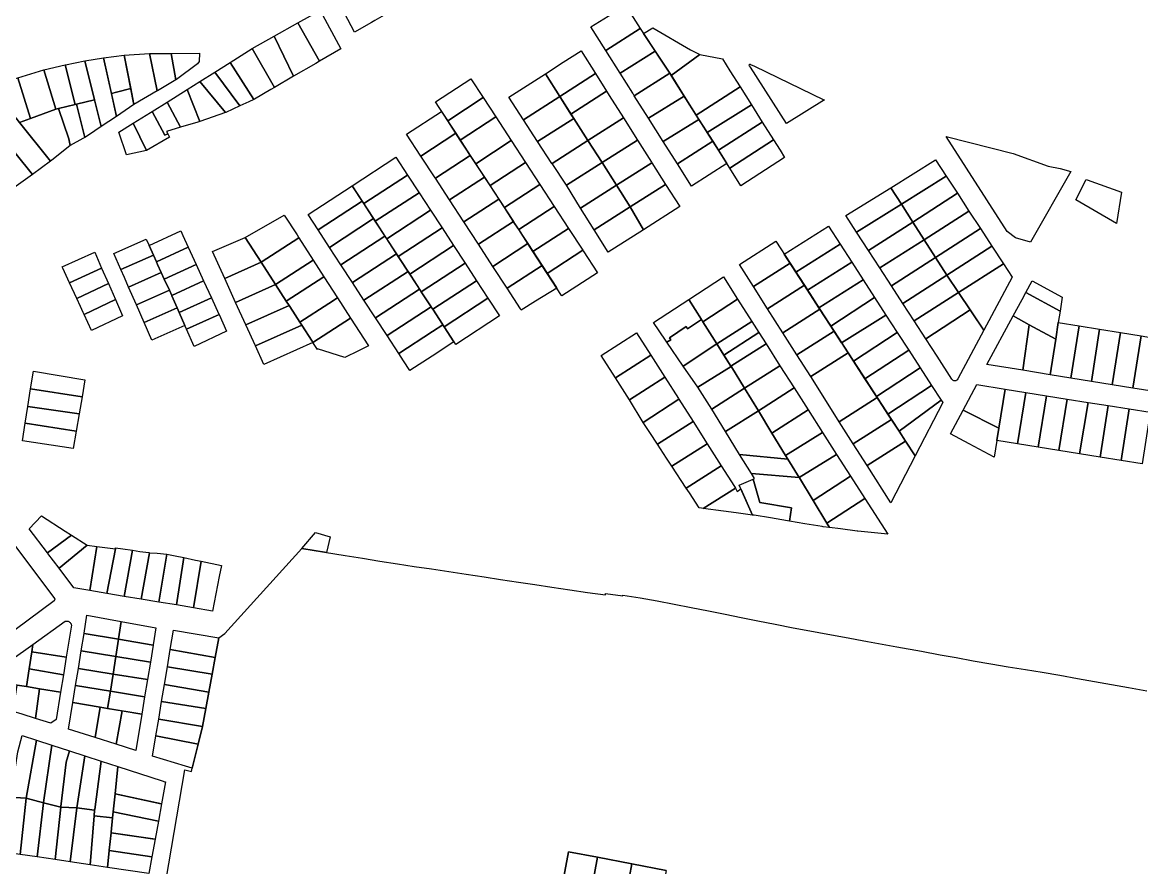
# Model space of a CAD drawing. Header units: millimetres. Extents: x 522658 to 553925, y 7796479 to 7820139.
# Drawn here: x 541033 to 541673, y 7805897 to 7806380 of the extents above; entities that cross this region are included whole.
import ezdxf

# ---------------------------------------------------------------- set-up
doc = ezdxf.new("R2010")
doc.units = ezdxf.units.MM
doc.layers.add('ZONA RESIDENCIAL 2 (ZR_2)', color=2, linetype='Continuous')

msp = doc.modelspace()

# ---------------------------------------------------------------- linework, layer by layer
at = {"layer": 'ZONA RESIDENCIAL 2 (ZR_2)'}
for points in [[(541232.28, 7806380.37), (541222.51, 7806374.85), (541213.14, 7806393.04), (541213.97, 7806395.22), (541223.35, 7806400.93), (541233.04, 7806406.81), (541243.65, 7806386.8), (541234.25, 7806381.49), (541232.28, 7806380.37)], [(541202.57, 7806358.26), (541190.22, 7806380.18), (541202.89, 7806387.29), (541214.7, 7806365.29), (541202.57, 7806358.26)], [(541386.16, 7806377.02), (541366.34, 7806364.38), (541357.8, 7806377.93), (541377.58, 7806390.05), (541386.16, 7806377.02)], [(541187.65, 7806349.6), (541176.72, 7806372.6), (541190.22, 7806380.18), (541202.57, 7806358.26), (541200.44, 7806357.02), (541187.65, 7806349.6)], [(541420.22, 7806362.14), (541403.83, 7806350.05), (541403.71, 7806350.24), (541388.04, 7806374.16), (541393.33, 7806377.34), (541414.82, 7806364.74), (541419.9, 7806362.2), (541420.22, 7806362.14)], [(541176.75, 7806343.19), (541164.04, 7806365.48), (541176.72, 7806372.6), (541187.65, 7806349.6), (541176.75, 7806343.19)], [(541366.34, 7806364.38), (541386.16, 7806377.02), (541388.04, 7806374.16), (541394.64, 7806364.09), (541374.56, 7806351.35), (541366.34, 7806364.38)], [(541165.05, 7806336.34), (541151.42, 7806357.54), (541164.04, 7806365.48), (541176.75, 7806343.19), (541174.73, 7806342), (541165.32, 7806336.47), (541165.05, 7806336.34)], [(541062.74, 7806333.5), (541057.1, 7806356.19), (541057.2, 7806356.21), (541068.21, 7806358.56), (541073.78, 7806336.16), (541063.46, 7806333.67), (541062.74, 7806333.5)], [(541077.59, 7806320.84), (541073.78, 7806336.16), (541068.21, 7806358.56), (541078.96, 7806360.18), (541086.35, 7806326.7), (541077.59, 7806320.84)], [(541094.52, 7806342.68), (541086.5, 7806340.56), (541083.47, 7806339.76), (541078.96, 7806360.18), (541090.84, 7806361.79), (541094.52, 7806342.68)], [(541109.77, 7806341.29), (541096.3, 7806333.45), (541090.84, 7806361.79), (541105.22, 7806362.66), (541109.77, 7806341.29)], [(541120.29, 7806347.5), (541109.83, 7806341.32), (541109.77, 7806341.29), (541105.22, 7806362.66), (541117.65, 7806362.7), (541120.29, 7806347.5)], [(541120.29, 7806347.5), (541117.65, 7806362.7), (541133.97, 7806362.76), (541133.78, 7806358.05), (541132.85, 7806356.66), (541120.68, 7806347.73), (541120.29, 7806347.5)], [(541340.07, 7806338.08), (541331.91, 7806351.12), (541342.08, 7806357.63), (541352.3, 7806364.18), (541360.46, 7806351.22), (541340.07, 7806338.08)], [(541374.56, 7806351.35), (541394.64, 7806364.09), (541403, 7806351.32), (541382.71, 7806338.44), (541381.8, 7806339.87), (541374.56, 7806351.35)], [(541443.22, 7806343.57), (541418.12, 7806327.4), (541412.29, 7806336.64), (541403.83, 7806350.05), (541420.22, 7806362.14), (541433.13, 7806359.56), (541437.41, 7806352.78), (541443.22, 7806343.57)], [(541037.22, 7806325.44), (541029.96, 7806348.66), (541044.79, 7806353.29), (541051.65, 7806330.82), (541037.22, 7806325.44)], [(541062.74, 7806333.5), (541053.2, 7806331.19), (541051.65, 7806330.82), (541044.79, 7806353.29), (541057.1, 7806356.19), (541062.74, 7806333.5)], [(541148.82, 7806328.89), (541134.14, 7806346.66), (541142.65, 7806352.02), (541156.95, 7806332.62), (541149.02, 7806328.96), (541148.82, 7806328.89)], [(541156.95, 7806332.62), (541142.65, 7806352.02), (541151.42, 7806357.54), (541165.05, 7806336.34), (541162.04, 7806334.96), (541156.95, 7806332.62)], [(541448.67, 7806355.66), (541448.5, 7806355.92), (541448.33, 7806356.19), (541448.83, 7806356.63), (541449.07, 7806356.52), (541449.28, 7806356.42), (541451.46, 7806355.37), (541491.15, 7806336.2), (541491.47, 7806336.09), (541469.79, 7806322.54), (541449.22, 7806354.8), (541448.67, 7806355.66)], [(541037.22, 7806325.44), (541031, 7806323.1), (541028.79, 7806325.87), (541013.45, 7806345.06), (541023.17, 7806347.11), (541029.96, 7806348.66), (541037.22, 7806325.44)], [(541134.04, 7806323.84), (541126.91, 7806342.11), (541134.14, 7806346.66), (541148.82, 7806328.89), (541134.04, 7806323.84)], [(541296.29, 7806337.4), (541275.95, 7806324.14), (541268.9, 7806334.95), (541289.23, 7806348.22), (541296.29, 7806337.4)], [(541340.07, 7806338.08), (541319.24, 7806324.67), (541310.87, 7806337.63), (541331.91, 7806351.12), (541340.07, 7806338.08)], [(541366.86, 7806341.12), (541346.46, 7806327.97), (541340.07, 7806338.08), (541360.46, 7806351.22), (541366.86, 7806341.12)], [(541382.71, 7806338.44), (541403, 7806351.32), (541403.71, 7806350.24), (541411.25, 7806338.29), (541390.85, 7806325.58), (541382.71, 7806338.44)], [(541083.47, 7806339.76), (541086.5, 7806340.56), (541094.52, 7806342.68), (541096.3, 7806333.45), (541086.35, 7806326.7), (541083.47, 7806339.76)], [(541122.99, 7806320.46), (541115.38, 7806334.84), (541126.91, 7806342.11), (541134.04, 7806323.84), (541132.9, 7806323.45), (541122.99, 7806320.46)], [(541376.48, 7806325.92), (541356.21, 7806312.92), (541348.02, 7806325.5), (541346.46, 7806327.97), (541366.86, 7806341.12), (541368.42, 7806338.65), (541376.48, 7806325.92)], [(541418.12, 7806327.4), (541443.22, 7806343.57), (541449.76, 7806333.21), (541424.4, 7806317.46), (541423.81, 7806318.39), (541418.12, 7806327.4)], [(541068.21, 7806314.58), (541067.24, 7806313.93), (541059.83, 7806310.1), (541059.14, 7806313.84), (541053.2, 7806331.19), (541062.74, 7806333.5), (541063.46, 7806333.67), (541068.21, 7806314.58)], [(541068.21, 7806314.58), (541063.46, 7806333.67), (541073.78, 7806336.16), (541077.59, 7806320.84), (541070.31, 7806315.98), (541068.21, 7806314.58)], [(541115.7, 7806316.72), (541114.12, 7806315.87), (541106.84, 7806329.47), (541115.38, 7806334.84), (541122.99, 7806320.46), (541115.02, 7806318.05), (541115.7, 7806316.72)], [(541303.46, 7806326.41), (541283.12, 7806313.15), (541275.95, 7806324.14), (541296.29, 7806337.4), (541303.46, 7806326.41)], [(541319.24, 7806324.67), (541340.07, 7806338.08), (541348.02, 7806325.5), (541327.23, 7806312.3), (541319.24, 7806324.67)], [(541390.85, 7806325.58), (541411.25, 7806338.29), (541419.65, 7806324.98), (541399.28, 7806312.28), (541390.85, 7806325.58)], [(541455.95, 7806323.41), (541430.87, 7806307.26), (541424.4, 7806317.46), (541449.76, 7806333.21), (541455.95, 7806323.41)], [(541059.83, 7806310.1), (541050.1, 7806302.29), (541048.56, 7806301.14), (541031, 7806323.1), (541037.22, 7806325.44), (541051.65, 7806330.82), (541053.2, 7806331.19), (541059.14, 7806313.84), (541059.83, 7806310.1)], [(541116.77, 7806314.7), (541103.5, 7806307.23), (541096.04, 7806322.74), (541105.86, 7806328.85), (541106.84, 7806329.47), (541114.12, 7806315.87), (541115.7, 7806316.72), (541116.77, 7806314.7)], [(541252.44, 7806316.53), (541272.41, 7806329.56), (541280.61, 7806317), (541260.63, 7806303.97), (541252.44, 7806316.53)], [(541312.29, 7806312.87), (541291.96, 7806299.6), (541283.12, 7806313.15), (541303.46, 7806326.41), (541312.29, 7806312.87)], [(541038.26, 7806293.43), (541018.65, 7806317.74), (541028.79, 7806325.87), (541031, 7806323.1), (541048.56, 7806301.14), (541038.26, 7806293.43)], [(541103.5, 7806307.23), (541092.04, 7806304.65), (541087.8, 7806317.61), (541096.04, 7806322.74), (541103.5, 7806307.23)], [(541356.21, 7806312.92), (541335.64, 7806299.62), (541335.6, 7806299.68), (541327.23, 7806312.3), (541348.02, 7806325.5), (541356.21, 7806312.92)], [(541364.41, 7806300.33), (541356.21, 7806312.92), (541376.48, 7806325.92), (541384.57, 7806313.14), (541364.41, 7806300.33)], [(541399.28, 7806312.28), (541419.65, 7806324.98), (541423.81, 7806318.39), (541427.56, 7806312.48), (541407.34, 7806299.56), (541399.28, 7806312.28)], [(541430.87, 7806307.26), (541455.95, 7806323.41), (541462.36, 7806313.26), (541437.3, 7806297.13), (541430.87, 7806307.26)], [(541023.17, 7806282.46), (541012.39, 7806274.63), (540996.19, 7806296.24), (541002.18, 7806302.43), (541005.29, 7806305.84), (541009.9, 7806310.79), (541012.05, 7806312.45), (541018.65, 7806317.74), (541038.26, 7806293.43), (541030.26, 7806287.61), (541023.17, 7806282.46)], [(541288.86, 7806304.36), (541268.88, 7806291.33), (541268.82, 7806291.41), (541268.77, 7806291.49), (541260.63, 7806303.97), (541280.61, 7806317), (541288.86, 7806304.36)], [(541437.3, 7806297.13), (541462.36, 7806313.26), (541466.15, 7806307.27), (541468.67, 7806303.06), (541443.72, 7806287), (541437.3, 7806297.13)], [(541632.5, 7806295.16), (541609.48, 7806254.7), (541600.93, 7806257.24), (541596.02, 7806260.88), (541561.21, 7806315.12), (541599.5, 7806305.51), (541619.61, 7806298.24), (541626.36, 7806296.91), (541632.5, 7806295.16)], [(541320.49, 7806300.3), (541300.16, 7806287.04), (541291.96, 7806299.6), (541312.29, 7806312.87), (541320.49, 7806300.3)], [(541335.64, 7806299.62), (541356.21, 7806312.92), (541364.41, 7806300.33), (541343.83, 7806287.27), (541335.64, 7806299.62)], [(541372.57, 7806287.27), (541364.41, 7806300.33), (541384.57, 7806313.14), (541392.62, 7806300.43), (541392.82, 7806300.11), (541372.57, 7806287.27)], [(541407.34, 7806299.56), (541427.56, 7806312.48), (541435.7, 7806299.64), (541415.48, 7806286.72), (541407.34, 7806299.56)], [(541252.95, 7806293.1), (541227.89, 7806276.76), (541221.23, 7806286.97), (541246.28, 7806303.32), (541252.95, 7806293.1)], [(541268.88, 7806291.33), (541288.86, 7806304.36), (541296.94, 7806291.96), (541276.96, 7806278.93), (541268.88, 7806291.33)], [(541561.18, 7806292.46), (541535.53, 7806276.41), (541529.48, 7806285.88), (541555.09, 7806301.78), (541561.18, 7806292.46)], [(541328.69, 7806287.74), (541308.35, 7806274.48), (541300.16, 7806287.04), (541320.49, 7806300.3), (541328.69, 7806287.74)], [(541351.99, 7806274.23), (541343.83, 7806287.27), (541364.41, 7806300.33), (541372.57, 7806287.27), (541351.99, 7806274.23)], [(541380.33, 7806274.84), (541372.57, 7806287.27), (541392.82, 7806300.11), (541400.63, 7806287.78), (541380.33, 7806274.84)], [(541259.56, 7806282.97), (541234.51, 7806266.62), (541227.89, 7806276.76), (541252.95, 7806293.1), (541259.56, 7806282.97)], [(541276.96, 7806278.93), (541296.94, 7806291.96), (541305.21, 7806279.28), (541288.5, 7806268.38), (541285.23, 7806266.25), (541276.96, 7806278.93)], [(541336.88, 7806275.18), (541316.55, 7806261.91), (541314.39, 7806265.22), (541308.35, 7806274.48), (541328.69, 7806287.74), (541336.88, 7806275.18)], [(541387.95, 7806261.8), (541380.33, 7806274.84), (541400.63, 7806287.78), (541408.7, 7806275.04), (541387.95, 7806261.8)], [(541567.57, 7806282.67), (541542.05, 7806266.21), (541535.53, 7806276.41), (541561.18, 7806292.46), (541565.27, 7806286.19), (541567.57, 7806282.67)], [(541658.57, 7806265.45), (541635.3, 7806278.9), (541641.29, 7806290.6), (541641.82, 7806290.41), (541661.44, 7806283.23), (541658.57, 7806265.45)], [(541196.03, 7806270.52), (541221.23, 7806286.97), (541226.95, 7806278.2), (541201.74, 7806261.77), (541196.03, 7806270.52)], [(541266.12, 7806272.92), (541241.06, 7806256.57), (541234.51, 7806266.62), (541259.56, 7806282.97), (541266.12, 7806272.92)], [(541359.79, 7806261.75), (541351.99, 7806274.23), (541372.57, 7806287.27), (541380.33, 7806274.84), (541359.79, 7806261.75)], [(541535.53, 7806276.41), (541509.93, 7806260.4), (541503.76, 7806269.91), (541529.48, 7806285.88), (541535.53, 7806276.41)], [(541574.22, 7806272.48), (541548.52, 7806256.07), (541542.05, 7806266.21), (541567.57, 7806282.67), (541574.22, 7806272.48)], [(541233.51, 7806268.15), (541208.3, 7806251.72), (541201.74, 7806261.77), (541226.95, 7806278.2), (541233.51, 7806268.15)], [(541285.23, 7806266.25), (541288.5, 7806268.38), (541305.21, 7806279.28), (541313.54, 7806266.52), (541293.56, 7806253.49), (541285.23, 7806266.25)], [(541345.08, 7806262.61), (541324.74, 7806249.35), (541316.55, 7806261.91), (541336.88, 7806275.18), (541345.08, 7806262.61)], [(541387.95, 7806261.8), (541367.78, 7806248.95), (541359.79, 7806261.75), (541380.33, 7806274.84), (541387.95, 7806261.8)], [(541542.05, 7806266.21), (541516.75, 7806249.9), (541509.93, 7806260.4), (541535.53, 7806276.41), (541542.05, 7806266.21)], [(541160.03, 7806257.46), (541182.35, 7806270.24), (541189.72, 7806258.8), (541190.73, 7806257.22), (541169.15, 7806243.32), (541160.03, 7806257.46)], [(541272.68, 7806262.87), (541247.62, 7806246.52), (541241.06, 7806256.57), (541266.12, 7806272.92), (541272.68, 7806262.87)], [(541580.73, 7806262.5), (541555.01, 7806245.92), (541548.52, 7806256.07), (541574.22, 7806272.48), (541580.73, 7806262.5)], [(541240.05, 7806258.11), (541214.85, 7806241.67), (541208.3, 7806251.72), (541233.51, 7806268.15), (541240.05, 7806258.11)], [(541279.23, 7806252.82), (541254.18, 7806236.47), (541247.62, 7806246.52), (541272.68, 7806262.87), (541279.23, 7806252.82)], [(541293.56, 7806253.49), (541313.54, 7806266.52), (541314.39, 7806265.22), (541321.81, 7806253.85), (541301.83, 7806240.82), (541293.56, 7806253.49)], [(541353.27, 7806250.05), (541332.94, 7806236.79), (541324.74, 7806249.35), (541345.08, 7806262.61), (541353.27, 7806250.05)], [(541468.52, 7806247.77), (541493.8, 7806263.84), (541500.47, 7806253.55), (541475.19, 7806237.48), (541468.52, 7806247.77)], [(541548.52, 7806256.07), (541523.22, 7806239.92), (541516.75, 7806249.9), (541542.05, 7806266.21), (541548.52, 7806256.07)], [(541587.33, 7806252.39), (541561.48, 7806235.8), (541555.01, 7806245.92), (541580.73, 7806262.5), (541587.33, 7806252.39)], [(541084.84, 7806248.21), (541103.48, 7806256.46), (541105.08, 7806252.84), (541107.53, 7806247.31), (541088.92, 7806239.07), (541084.84, 7806248.21)], [(541105.08, 7806252.84), (541123.22, 7806261.16), (541124.46, 7806258.45), (541127.48, 7806251.85), (541109.27, 7806243.36), (541107.53, 7806247.31), (541105.08, 7806252.84)], [(541169.15, 7806243.32), (541148.32, 7806234), (541141.3, 7806249.44), (541160.03, 7806257.46), (541169.15, 7806243.32)], [(541169.15, 7806243.32), (541190.73, 7806257.22), (541199.04, 7806244.32), (541177.46, 7806230.42), (541169.15, 7806243.32)], [(541246.61, 7806248.06), (541221.4, 7806231.63), (541214.85, 7806241.67), (541240.05, 7806258.11), (541246.61, 7806248.06)], [(541555.01, 7806245.92), (541529.85, 7806229.7), (541523.22, 7806239.92), (541548.52, 7806256.07), (541555.01, 7806245.92)], [(541109.27, 7806243.36), (541127.48, 7806251.85), (541132.02, 7806241.9), (541113.77, 7806233.53), (541112.06, 7806237.25), (541109.9, 7806241.94), (541109.27, 7806243.36)], [(541285.9, 7806242.6), (541260.84, 7806226.25), (541260.73, 7806226.42), (541254.18, 7806236.47), (541279.23, 7806252.82), (541285.9, 7806242.6)], [(541301.83, 7806240.82), (541321.81, 7806253.85), (541329.96, 7806241.35), (541309.99, 7806228.31), (541301.83, 7806240.82)], [(541361.63, 7806237.24), (541341.3, 7806223.97), (541341.13, 7806224.22), (541332.94, 7806236.79), (541353.27, 7806250.05), (541353.44, 7806249.8), (541361.63, 7806237.24)], [(541471.86, 7806242.62), (541450.96, 7806229.25), (541442.93, 7806241.92), (541463.7, 7806255.2), (541471.86, 7806242.62)], [(541475.19, 7806237.48), (541500.47, 7806253.55), (541507.11, 7806243.29), (541481.84, 7806227.23), (541475.19, 7806237.48)], [(541593.93, 7806242.28), (541568.19, 7806225.85), (541561.48, 7806235.8), (541587.33, 7806252.39), (541593.93, 7806242.28)], [(541055.3, 7806240.61), (541073.92, 7806249.06), (541077.91, 7806239.9), (541059.55, 7806231.39), (541055.63, 7806239.88), (541055.3, 7806240.61)], [(541088.92, 7806239.07), (541107.53, 7806247.31), (541109.27, 7806243.36), (541109.9, 7806241.94), (541112.06, 7806237.25), (541093.37, 7806228.97), (541090.93, 7806234.57), (541088.92, 7806239.07)], [(541177.46, 7806230.42), (541154.6, 7806220.19), (541148.32, 7806234), (541169.15, 7806243.32), (541177.46, 7806230.42)], [(541177.46, 7806230.42), (541199.04, 7806244.32), (541205.12, 7806234.89), (541183.54, 7806220.99), (541177.46, 7806230.42)], [(541253.22, 7806237.93), (541228.01, 7806221.49), (541221.4, 7806231.63), (541246.61, 7806248.06), (541253.11, 7806238.1), (541253.22, 7806237.93)], [(541481.84, 7806227.23), (541507.11, 7806243.29), (541513.64, 7806233.21), (541488.38, 7806217.15), (541481.84, 7806227.23)], [(541561.48, 7806235.8), (541536.36, 7806219.67), (541529.85, 7806229.7), (541555.01, 7806245.92), (541561.48, 7806235.8)], [(541059.55, 7806231.39), (541077.91, 7806239.9), (541081.77, 7806231.03), (541063.67, 7806222.44), (541059.55, 7806231.39)], [(541093.37, 7806228.97), (541112.06, 7806237.25), (541113.77, 7806233.53), (541116.67, 7806227.22), (541097.79, 7806218.85), (541093.37, 7806228.97)], [(541113.77, 7806233.53), (541132.02, 7806241.9), (541136.28, 7806232.57), (541118.06, 7806224.21), (541116.67, 7806227.22), (541113.77, 7806233.53)], [(541259.77, 7806227.88), (541234.56, 7806211.44), (541228.01, 7806221.49), (541253.22, 7806237.93), (541259.77, 7806227.88)], [(541292.4, 7806232.63), (541267.35, 7806216.28), (541266.55, 7806217.5), (541266.44, 7806217.67), (541260.84, 7806226.25), (541285.9, 7806242.6), (541292.4, 7806232.63)], [(541338.37, 7806228.45), (541326.13, 7806220.89), (541317.89, 7806215.8), (541317.61, 7806216.63), (541309.99, 7806228.31), (541329.96, 7806241.35), (541338.23, 7806228.67), (541338.37, 7806228.45)], [(541480.02, 7806230.04), (541458.99, 7806216.58), (541450.96, 7806229.25), (541471.86, 7806242.62), (541480.02, 7806230.04)], [(541568.19, 7806225.85), (541593.93, 7806242.28), (541598.95, 7806234.58), (541582.7, 7806204.34), (541568.19, 7806225.85)], [(541063.67, 7806222.44), (541081.77, 7806231.03), (541085.77, 7806221.82), (541067.87, 7806213.33), (541067.34, 7806214.48), (541065.76, 7806217.91), (541063.67, 7806222.44)], [(541118.06, 7806224.21), (541136.28, 7806232.57), (541140.76, 7806222.77), (541122.3, 7806214.5), (541121.17, 7806217.09), (541118.13, 7806224.05), (541118.06, 7806224.21)], [(541185.14, 7806218.5), (541160.41, 7806207.43), (541154.6, 7806220.19), (541177.46, 7806230.42), (541183.54, 7806220.99), (541185.14, 7806218.5)], [(541212.86, 7806222.88), (541207.83, 7806219.64), (541191.28, 7806208.98), (541187.32, 7806215.12), (541185.14, 7806218.5), (541183.54, 7806220.99), (541205.12, 7806234.89), (541212.86, 7806222.88)], [(541298.96, 7806222.58), (541273.9, 7806206.23), (541273.11, 7806207.45), (541273.06, 7806207.53), (541272.95, 7806207.7), (541267.35, 7806216.28), (541292.4, 7806232.63), (541292.46, 7806232.55), (541298.96, 7806222.58)], [(541441.84, 7806222.15), (541422, 7806209.03), (541421.16, 7806210.35), (541413.9, 7806221.8), (541433.83, 7806234.78), (541441.84, 7806222.15)], [(541488.95, 7806216.28), (541467.78, 7806202.73), (541458.99, 7806216.58), (541480.02, 7806230.04), (541488.95, 7806216.28)], [(541488.38, 7806217.15), (541513.64, 7806233.21), (541520.25, 7806223), (541495.2, 7806206.64), (541488.38, 7806217.15)], [(541568.19, 7806225.85), (541542.85, 7806209.67), (541536.36, 7806219.67), (541561.48, 7806235.8), (541568.19, 7806225.85)], [(541627.58, 7806223.14), (541626.34, 7806215.15), (541606.79, 7806225.83), (541610.42, 7806232.52), (541627.58, 7806223.14)], [(541097.79, 7806218.85), (541116.67, 7806227.22), (541118.06, 7806224.21), (541118.13, 7806224.05), (541121.17, 7806217.09), (541102.22, 7806208.7), (541097.79, 7806218.85)], [(541260.84, 7806226.25), (541266.44, 7806217.67), (541241.23, 7806201.22), (541234.56, 7806211.44), (541259.77, 7806227.88), (541260.84, 7806226.25)], [(541574.88, 7806215.93), (541549.55, 7806199.35), (541542.85, 7806209.67), (541568.19, 7806225.85), (541574.88, 7806215.93)], [(541626.34, 7806215.15), (541625.34, 7806208.74), (541623.86, 7806199.22), (541608.74, 7806207.48), (541599.56, 7806212.5), (541604.63, 7806221.85), (541606.79, 7806225.83), (541626.34, 7806215.15)], [(541067.87, 7806213.33), (541085.77, 7806221.82), (541089.79, 7806212.57), (541072.09, 7806204.18), (541067.87, 7806213.33)], [(541122.3, 7806214.5), (541140.76, 7806222.77), (541145.03, 7806213.41), (541145.12, 7806213.21), (541126.47, 7806204.95), (541125.54, 7806207.07), (541122.3, 7806214.5)], [(541191.28, 7806208.98), (541192.37, 7806207.29), (541165.87, 7806195.43), (541160.41, 7806207.43), (541185.14, 7806218.5), (541187.32, 7806215.12), (541191.28, 7806208.98)], [(541220.37, 7806211.22), (541198.79, 7806197.33), (541198.39, 7806197.95), (541192.37, 7806207.29), (541191.28, 7806208.98), (541207.83, 7806219.64), (541212.86, 7806222.88), (541220.37, 7806211.22)], [(541267.35, 7806216.28), (541272.95, 7806207.7), (541273.06, 7806207.53), (541273.11, 7806207.45), (541267.3, 7806203.66), (541247.89, 7806191), (541241.23, 7806201.22), (541266.44, 7806217.67), (541266.55, 7806217.5), (541267.35, 7806216.28)], [(541280.5, 7806196.12), (541279.55, 7806197.57), (541279.5, 7806197.65), (541273.9, 7806206.23), (541298.96, 7806222.58), (541305.56, 7806212.47), (541280.5, 7806196.12)], [(541413.21, 7806205.18), (541412.44, 7806206.37), (541402.81, 7806199.95), (541403.53, 7806198.88), (541401.37, 7806197.47), (541400.64, 7806198.55), (541393.65, 7806208.8), (541413.9, 7806221.8), (541421.16, 7806210.35), (541413.21, 7806205.18)], [(541449.98, 7806209.33), (541429.95, 7806196.48), (541422, 7806209.03), (541441.84, 7806222.15), (541449.98, 7806209.33)], [(541526.72, 7806213.01), (541501.36, 7806197.14), (541495.2, 7806206.64), (541520.25, 7806223), (541526.72, 7806213.01)], [(541102.22, 7806208.7), (541121.17, 7806217.09), (541122.3, 7806214.5), (541125.54, 7806207.07), (541106.6, 7806198.68), (541102.22, 7806208.7)], [(541126.47, 7806204.95), (541145.12, 7806213.21), (541149.37, 7806203.76), (541130.84, 7806194.95), (541126.47, 7806204.95)], [(541230.57, 7806195.39), (541224.84, 7806192.57), (541216.98, 7806188.71), (541201.51, 7806193.73), (541201.5, 7806193.63), (541201.48, 7806193.54), (541201.43, 7806193.24), (541198.79, 7806197.33), (541220.37, 7806211.22), (541230.57, 7806195.39)], [(541497.05, 7806203.8), (541475.75, 7806190.17), (541467.78, 7806202.73), (541488.95, 7806216.28), (541497.05, 7806203.8)], [(541501.36, 7806197.14), (541526.72, 7806213.01), (541533.17, 7806203.05), (541508.14, 7806186.69), (541501.68, 7806196.65), (541501.36, 7806197.14)], [(541564.78, 7806175.86), (541564.62, 7806176.07), (541564.49, 7806176.31), (541556.02, 7806189.37), (541549.55, 7806199.35), (541574.88, 7806215.93), (541581.4, 7806206.26), (541582.7, 7806204.34), (541567.76, 7806176.54), (541567.41, 7806175.89), (541567.2, 7806175.68), (541566.95, 7806175.51), (541566.69, 7806175.38), (541566.4, 7806175.3), (541566.1, 7806175.28), (541565.8, 7806175.3), (541565.52, 7806175.37), (541565.24, 7806175.49), (541565, 7806175.66), (541564.78, 7806175.86)], [(541608.74, 7806207.48), (541604.95, 7806181.39), (541584.48, 7806184.69), (541599.56, 7806212.5), (541608.74, 7806207.48)], [(541198.79, 7806197.33), (541170.72, 7806184.77), (541165.87, 7806195.43), (541192.37, 7806207.29), (541198.39, 7806197.95), (541198.79, 7806197.33)], [(541273.9, 7806206.23), (541279.5, 7806197.65), (541266.97, 7806189.48), (541254.28, 7806181.2), (541250.67, 7806186.74), (541247.89, 7806191), (541267.3, 7806203.66), (541273.11, 7806207.45), (541273.9, 7806206.23)], [(541422, 7806209.03), (541429.95, 7806196.48), (541410.67, 7806183.83), (541401.39, 7806197.45), (541403.53, 7806198.88), (541402.81, 7806199.95), (541412.44, 7806206.37), (541413.21, 7806205.18), (541421.16, 7806210.35), (541422, 7806209.03)], [(541454.03, 7806202.95), (541433.98, 7806190.12), (541429.95, 7806196.48), (541449.98, 7806209.33), (541454.03, 7806202.95)], [(541604.95, 7806181.39), (541608.74, 7806207.48), (541623.86, 7806199.22), (541620.7, 7806178.86), (541604.95, 7806181.39)], [(541637.19, 7806206.81), (541632.55, 7806176.95), (541620.7, 7806178.86), (541623.86, 7806199.22), (541625.34, 7806208.74), (541637.19, 7806206.81)], [(541648.98, 7806204.89), (541644.34, 7806175.05), (541632.55, 7806176.95), (541637.19, 7806206.81), (541648.98, 7806204.89)], [(541660.93, 7806202.94), (541656.19, 7806173.14), (541644.34, 7806175.05), (541648.98, 7806204.89), (541660.93, 7806202.94)], [(541392.21, 7806189.96), (541371.95, 7806177.07), (541363.78, 7806189.9), (541384.04, 7806202.79), (541392.21, 7806189.96)], [(541433.98, 7806190.12), (541454.03, 7806202.95), (541458.11, 7806196.52), (541438.01, 7806183.78), (541433.98, 7806190.12)], [(541505.06, 7806191.45), (541483.63, 7806177.74), (541475.75, 7806190.17), (541497.05, 7806203.8), (541505.06, 7806191.45)], [(541508.14, 7806186.69), (541533.17, 7806203.05), (541539.74, 7806192.91), (541514.71, 7806176.56), (541508.14, 7806186.69)], [(541672.77, 7806201.01), (541668.04, 7806171.23), (541656.19, 7806173.14), (541660.93, 7806202.94), (541672.77, 7806201.01)], [(541668.04, 7806171.23), (541672.77, 7806201.01), (541684.83, 7806199.04), (541680.1, 7806169.29), (541668.04, 7806171.23)], [(541438.01, 7806183.78), (541438.17, 7806183.53), (541418.98, 7806171.65), (541410.67, 7806183.83), (541429.95, 7806196.48), (541438.01, 7806183.78)], [(541466.07, 7806183.97), (541445.76, 7806171.12), (541438.24, 7806183.41), (541438.17, 7806183.53), (541438.01, 7806183.78), (541458.11, 7806196.52), (541466.07, 7806183.97)], [(541514.71, 7806176.56), (541539.74, 7806192.91), (541546.28, 7806182.8), (541521.31, 7806166.38), (541514.71, 7806176.56)], [(541400.23, 7806177.36), (541379.97, 7806164.46), (541371.95, 7806177.07), (541392.21, 7806189.96), (541400.23, 7806177.36)], [(541521.67, 7806165.84), (541499.97, 7806151.96), (541491.66, 7806165.07), (541483.63, 7806177.74), (541505.06, 7806191.45), (541513.22, 7806178.86), (541521.67, 7806165.84)], [(541068.36, 7806175.85), (541066.69, 7806166.19), (541037.27, 7806170.83), (541038.83, 7806180.86), (541068.36, 7806175.85)], [(541445.76, 7806171.12), (541427.08, 7806159.13), (541418.98, 7806171.65), (541438.17, 7806183.53), (541438.24, 7806183.41), (541445.76, 7806171.12)], [(541474.12, 7806171.28), (541453.73, 7806158.1), (541445.76, 7806171.12), (541466.07, 7806183.97), (541474.12, 7806171.28)], [(541521.31, 7806166.38), (541546.28, 7806182.8), (541552.79, 7806172.75), (541527.83, 7806156.33), (541521.31, 7806166.38)], [(541408.16, 7806164.89), (541387.84, 7806151.52), (541379.97, 7806164.46), (541400.23, 7806177.36), (541407.97, 7806165.19), (541408.16, 7806164.89)], [(541527.83, 7806156.33), (541552.79, 7806172.75), (541558.29, 7806164.26), (541534.2, 7806146.51), (541527.83, 7806156.33)], [(541591.3, 7806148.28), (541570.94, 7806158.5), (541578.78, 7806173.24), (541594.94, 7806170.64), (541591.3, 7806148.28)], [(541066.69, 7806166.19), (541065, 7806156.47), (541035.7, 7806160.72), (541037.27, 7806170.83), (541066.69, 7806166.19)], [(541427.08, 7806159.13), (541445.76, 7806171.12), (541453.73, 7806158.1), (541434.95, 7806146.31), (541427.08, 7806159.13)], [(541482.12, 7806158.67), (541461.47, 7806145.46), (541453.73, 7806158.1), (541474.12, 7806171.28), (541482.12, 7806158.67)], [(541606.79, 7806168.74), (541602, 7806139.31), (541590.15, 7806141.23), (541591.3, 7806148.28), (541594.94, 7806170.64), (541606.79, 7806168.74)], [(541618.64, 7806166.83), (541613.84, 7806137.4), (541602, 7806139.31), (541606.79, 7806168.74), (541618.64, 7806166.83)], [(541630.49, 7806164.93), (541625.69, 7806135.49), (541613.84, 7806137.4), (541618.64, 7806166.83), (541630.49, 7806164.93)], [(541065, 7806156.47), (541063.29, 7806146.59), (541034.2, 7806151.12), (541035.7, 7806160.72), (541065, 7806156.47)], [(541387.84, 7806151.52), (541408.16, 7806164.89), (541416.36, 7806152.01), (541396, 7806139.05), (541391.63, 7806145.73), (541387.84, 7806151.52)], [(541529.85, 7806153.23), (541508.02, 7806139.27), (541499.97, 7806151.96), (541521.67, 7806165.84), (541529.85, 7806153.23)], [(541543.36, 7806132.39), (541537.85, 7806140.89), (541534.2, 7806146.51), (541558.29, 7806164.26), (541559.18, 7806162.89), (541543.36, 7806132.39)], [(541642.33, 7806163.02), (541637.54, 7806133.58), (541625.69, 7806135.49), (541630.49, 7806164.93), (541642.33, 7806163.02)], [(541653.96, 7806161.16), (541649.38, 7806131.67), (541637.54, 7806133.58), (541642.33, 7806163.02), (541653.96, 7806161.16)], [(541665.8, 7806159.25), (541661.23, 7806129.75), (541649.38, 7806131.67), (541653.96, 7806161.16), (541665.8, 7806159.25)], [(541461.47, 7806145.46), (541469.3, 7806132.69), (541470.65, 7806130.48), (541442.98, 7806133.22), (541434.95, 7806146.31), (541453.73, 7806158.1), (541461.47, 7806145.46)], [(541490.32, 7806145.76), (541469.3, 7806132.69), (541461.47, 7806145.46), (541482.12, 7806158.67), (541490.32, 7806145.76)], [(541534.2, 7806146.51), (541537.85, 7806140.89), (541515.89, 7806126.85), (541508.02, 7806139.27), (541529.85, 7806153.23), (541534.2, 7806146.51)], [(541590.15, 7806141.23), (541588.59, 7806131.66), (541574.37, 7806139.26), (541563.73, 7806144.95), (541570.94, 7806158.5), (541591.3, 7806148.28), (541590.15, 7806141.23)], [(541677.82, 7806157.32), (541673.24, 7806127.81), (541661.23, 7806129.75), (541665.8, 7806159.25), (541677.82, 7806157.32)], [(541063.29, 7806146.59), (541061.56, 7806136.58), (541032.63, 7806141.08), (541034.2, 7806151.12), (541063.29, 7806146.59)], [(541396, 7806139.05), (541416.36, 7806152.01), (541424.46, 7806139.29), (541404.26, 7806126.44), (541401.17, 7806131.16), (541396, 7806139.05)], [(541498.36, 7806133.22), (541477.04, 7806120.03), (541470.65, 7806130.48), (541469.3, 7806132.69), (541490.32, 7806145.76), (541498.36, 7806133.22)], [(541515.89, 7806126.85), (541537.85, 7806140.89), (541543.36, 7806132.39), (541529.42, 7806105.52), (541515.89, 7806126.85)], [(541404.26, 7806126.44), (541424.46, 7806139.29), (541432.48, 7806126.68), (541412.45, 7806113.93), (541404.26, 7806126.44)], [(541477.04, 7806120.03), (541449.71, 7806122.25), (541442.98, 7806133.22), (541470.65, 7806130.48), (541477.04, 7806120.03)], [(541506.39, 7806120.75), (541485.09, 7806106.82), (541477.18, 7806119.79), (541477.04, 7806120.03), (541498.36, 7806133.22), (541506.39, 7806120.75)], [(541440.58, 7806113.95), (541422.2, 7806102.26), (541421.22, 7806102.39), (541419.89, 7806102.58), (541419.82, 7806102.67), (541414.21, 7806111.24), (541412.45, 7806113.93), (541432.48, 7806126.68), (541440.01, 7806114.85), (541440.58, 7806113.95)], [(541477.04, 7806120.03), (541477.18, 7806119.79), (541485.09, 7806106.82), (541492.93, 7806093.94), (541494.49, 7806091.37), (541490.69, 7806091.87), (541490.27, 7806091.93), (541480.24, 7806093.59), (541471.51, 7806095.04), (541472.59, 7806102.71), (541454.6, 7806105.69), (541450.66, 7806119.1), (541451.44, 7806119.44), (541449.71, 7806122.25), (541477.04, 7806120.03)], [(541471.51, 7806095.04), (541470.46, 7806095.22), (541460.59, 7806096.86), (541451.3, 7806098.39), (541450.8, 7806098.46), (541450.3, 7806098.54), (541442.7, 7806115.6), (541450.66, 7806119.1), (541454.6, 7806105.69), (541472.59, 7806102.71), (541471.51, 7806095.04)], [(541514.65, 7806107.92), (541492.93, 7806093.94), (541485.09, 7806106.82), (541506.39, 7806120.75), (541514.65, 7806107.92)], [(541450.4, 7806098.52), (541440.96, 7806099.77), (541433.74, 7806100.73), (541422.2, 7806102.26), (541440.58, 7806113.95), (541441.64, 7806112.09), (541443.62, 7806113.53), (541450.4, 7806098.52)], [(541527.8, 7806087.62), (541510.69, 7806089.31), (541510.22, 7806089.36), (541500.67, 7806090.58), (541494.49, 7806091.37), (541492.93, 7806093.94), (541514.65, 7806107.92), (541527.8, 7806087.62)], [(541060.61, 7806087.05), (541046.88, 7806076.86), (541036.38, 7806090.63), (541043.43, 7806098), (541056.98, 7806089.36), (541060.61, 7806087.05)], [(541046.88, 7806076.86), (541060.61, 7806087.05), (541069.59, 7806081.32), (541053.55, 7806068.07), (541047.07, 7806076.61), (541046.88, 7806076.86)], [(541206.49, 7806077.14), (541192.4, 7806079.4), (541200.29, 7806088.6), (541208.59, 7806086.03), (541206.49, 7806077.14)], [(541053.55, 7806068.07), (541069.59, 7806081.32), (541075.25, 7806080.57), (541071.06, 7806055.32), (541062.07, 7806056.85), (541053.55, 7806068.07)], [(541071.06, 7806055.32), (541075.25, 7806080.57), (541079.78, 7806079.97), (541085.78, 7806079.17), (541080.82, 7806053.65), (541071.06, 7806055.32)], [(541080.82, 7806053.65), (541085.78, 7806079.17), (541085.89, 7806079.69), (541089.97, 7806079.12), (541095.48, 7806078.35), (541090.76, 7806051.96), (541080.82, 7806053.65)], [(541090.76, 7806051.96), (541095.48, 7806078.35), (541099.77, 7806077.75), (541104.86, 7806077.04), (541105.28, 7806077.01), (541100.61, 7806050.35), (541090.76, 7806051.96)], [(541100.61, 7806050.35), (541105.28, 7806077.01), (541109.7, 7806076.65), (541115.3, 7806076.2), (541110.58, 7806048.72), (541100.61, 7806050.35)], [(541110.58, 7806048.72), (541115.3, 7806076.2), (541119.96, 7806075.24), (541124.95, 7806074.2), (541120.65, 7806047.08), (541110.58, 7806048.72)], [(541120.65, 7806047.08), (541124.95, 7806074.2), (541131.55, 7806072.81), (541134.83, 7806072.12), (541130.4, 7806045.45), (541120.65, 7806047.08)], [(541130.4, 7806045.45), (541134.83, 7806072.12), (541146.52, 7806069.67), (541145.25, 7806063.36), (541141.28, 7806043.63), (541130.4, 7806045.45)], [(541057.64, 7806017.13), (541037.87, 7806020.19), (541038.53, 7806024.55), (541057.12, 7806037.77), (541057.54, 7806037.86), (541057.97, 7806037.89), (541058.4, 7806037.85), (541058.82, 7806037.74), (541059.21, 7806037.56), (541059.58, 7806037.33), (541059.9, 7806037.04), (541060.17, 7806036.7), (541060.38, 7806036.33), (541060.53, 7806035.92), (541060.62, 7806035.5), (541057.64, 7806017.13)], [(541087.56, 7806027.43), (541067.82, 7806030.71), (541067.84, 7806030.86), (541069.52, 7806041.25), (541089.16, 7806037.63), (541087.59, 7806027.61), (541087.56, 7806027.43)], [(541107.38, 7806024.13), (541087.56, 7806027.43), (541087.59, 7806027.61), (541089.16, 7806037.63), (541109.01, 7806033.98), (541107.42, 7806024.34), (541107.38, 7806024.13)], [(541142.88, 7806017.02), (541117.19, 7806021.68), (541119, 7806032.6), (541144.93, 7806028.2), (541142.88, 7806017.02)], [(541087.56, 7806027.43), (541086.02, 7806017.6), (541066.22, 7806020.79), (541067.82, 7806030.71), (541087.56, 7806027.43)], [(541107.38, 7806024.13), (541105.78, 7806014.42), (541086.02, 7806017.6), (541087.56, 7806027.43), (541107.38, 7806024.13)], [(541037.87, 7806020.19), (541036.4, 7806010.45), (541034.87, 7806000.34), (541029.55, 7806001.22), (541012.79, 7806003.99), (541013.1, 7806006.46), (541038.53, 7806024.55), (541037.87, 7806020.19)], [(541056.03, 7806007.17), (541036.4, 7806010.45), (541037.87, 7806020.19), (541057.64, 7806017.13), (541056.03, 7806007.17)], [(541086.02, 7806017.6), (541084.44, 7806007.57), (541064.6, 7806010.76), (541066.22, 7806020.79), (541086.02, 7806017.6)], [(541142.88, 7806017.02), (541141.13, 7806007.49), (541115.53, 7806011.67), (541117.19, 7806021.68), (541142.88, 7806017.02)], [(541105.78, 7806014.42), (541104.12, 7806004.4), (541084.44, 7806007.57), (541086.02, 7806017.6), (541105.78, 7806014.42)], [(541056.03, 7806007.17), (541054.4, 7805997.11), (541042.39, 7805999.1), (541034.87, 7806000.34), (541036.4, 7806010.45), (541056.03, 7806007.17)], [(541084.44, 7806007.57), (541082.9, 7805997.75), (541063.02, 7806000.95), (541064.6, 7806010.76), (541084.44, 7806007.57)], [(541104.12, 7806004.4), (541102.5, 7805994.6), (541082.9, 7805997.75), (541084.44, 7806007.57), (541104.12, 7806004.4)], [(541141.13, 7806007.49), (541139.24, 7805997.21), (541113.85, 7806001.49), (541115.53, 7806011.67), (541141.13, 7806007.49)], [(541042.39, 7805999.1), (541040.12, 7805982.14), (541032.49, 7805984.55), (541027.32, 7805986.18), (541029.55, 7806001.22), (541034.87, 7806000.34), (541042.39, 7805999.1)], [(541082.9, 7805997.75), (541081.34, 7805987.84), (541077.04, 7805988.56), (541061.44, 7805991.18), (541063.02, 7806000.95), (541082.9, 7805997.75)], [(541139.24, 7805997.21), (541137.5, 7805987.75), (541112.25, 7805991.79), (541113.85, 7806001.49), (541139.24, 7805997.21)], [(541040.12, 7805982.14), (541042.39, 7805999.1), (541054.4, 7805997.11), (541051.86, 7805981.46), (541048.78, 7805979.4), (541040.12, 7805982.14)], [(541102.5, 7805994.6), (541100.84, 7805984.56), (541081.34, 7805987.84), (541082.9, 7805997.75), (541102.5, 7805994.6)], [(541077.04, 7805988.56), (541074.12, 7805971.19), (541058.99, 7805975.97), (541061.44, 7805991.18), (541077.04, 7805988.56)], [(541089.59, 7805986.45), (541086.19, 7805967.38), (541074.12, 7805971.19), (541077.04, 7805988.56), (541081.34, 7805987.84), (541089.59, 7805986.45)], [(541137.5, 7805987.75), (541135.63, 7805977.56), (541110.6, 7805981.81), (541112.25, 7805991.79), (541137.5, 7805987.75)], [(541086.19, 7805967.38), (541089.59, 7805986.45), (541100.84, 7805984.56), (541097.42, 7805963.84), (541086.19, 7805967.38)], [(541133.18, 7805967.49), (541108.99, 7805972.12), (541110.6, 7805981.81), (541135.63, 7805977.56), (541133.18, 7805967.49)], [(541040.68, 7805969.64), (541034.63, 7805936.55), (541024.75, 7805937.18), (541026.49, 7805944.7), (541028.68, 7805954.18), (541029.95, 7805963.07), (541032.35, 7805972.34), (541040.68, 7805969.64)], [(541044.61, 7805933.78), (541034.63, 7805936.55), (541040.68, 7805969.64), (541049.47, 7805966.79), (541044.64, 7805934.01), (541044.61, 7805933.78)], [(541129.77, 7805953.65), (541125.81, 7805954.86), (541107.08, 7805960.55), (541108.99, 7805972.12), (541133.18, 7805967.49), (541129.77, 7805953.65)], [(541054.6, 7805931.38), (541044.61, 7805933.78), (541044.64, 7805934.01), (541049.47, 7805966.79), (541059.43, 7805963.57), (541057.57, 7805957.19), (541054.64, 7805931.71), (541054.6, 7805931.38)], [(541063.76, 7805931), (541054.6, 7805931.38), (541054.64, 7805931.71), (541057.57, 7805957.19), (541059.43, 7805963.57), (541068.27, 7805960.71), (541063.76, 7805931)], [(541073.9, 7805929.73), (541063.76, 7805931), (541068.27, 7805960.71), (541077.7, 7805957.66), (541073.92, 7805929.97), (541073.9, 7805929.73)], [(541087.23, 7805954.57), (541085.61, 7805939.08), (541084.53, 7805928.7), (541084.16, 7805925.3), (541073.62, 7805926.34), (541073.9, 7805929.73), (541073.92, 7805929.97), (541077.7, 7805957.66), (541087.23, 7805954.57)], [(541114.4, 7805945.79), (541112.14, 7805933.22), (541085.61, 7805939.08), (541087.23, 7805954.57), (541112.46, 7805946.41), (541114.14, 7805945.87), (541114.4, 7805945.79)], [(541034.63, 7805936.55), (541031.24, 7805904.35), (541021.11, 7805905.86), (541022.13, 7805915.23), (541023.31, 7805926.06), (541024.32, 7805935.28), (541024.35, 7805935.43), (541024.75, 7805937.18), (541034.63, 7805936.55)], [(541044.61, 7805933.78), (541041, 7805902.9), (541031.24, 7805904.35), (541034.63, 7805936.55), (541044.61, 7805933.78)], [(541112.14, 7805933.22), (541110.36, 7805923.3), (541084.53, 7805928.7), (541085.61, 7805939.08), (541111.94, 7805933.26), (541112.14, 7805933.22)], [(541054.6, 7805931.38), (541051.24, 7805901.37), (541041, 7805902.9), (541044.61, 7805933.78), (541054.6, 7805931.38)], [(541063.76, 7805931), (541059.87, 7805900.08), (541051.24, 7805901.37), (541054.6, 7805931.38), (541063.76, 7805931)], [(541073.9, 7805929.73), (541073.62, 7805926.34), (541071.3, 7805898.38), (541059.87, 7805900.08), (541063.76, 7805931), (541073.9, 7805929.73)], [(541084.16, 7805925.3), (541083.31, 7805917.12), (541083.27, 7805916.75), (541082.23, 7805906.78), (541082.21, 7805906.57), (541081.2, 7805896.9), (541071.3, 7805898.38), (541073.62, 7805926.34), (541084.16, 7805925.3)], [(541110.36, 7805923.3), (541108.51, 7805913.01), (541083.27, 7805916.75), (541083.31, 7805917.12), (541084.16, 7805925.3), (541084.53, 7805928.7), (541110.36, 7805923.3)], [(541108.51, 7805913.01), (541106.71, 7805903.04), (541082.21, 7805906.57), (541082.23, 7805906.78), (541083.27, 7805916.75), (541108.4, 7805913.03), (541108.51, 7805913.01)], [(541106.71, 7805903.04), (541104.97, 7805893.36), (541081.2, 7805896.9), (541082.21, 7805906.57), (541106.71, 7805903.04)], [(541361.68, 7805902.68), (541353.55, 7805858.99), (541336.77, 7805861.94), (541345.05, 7805905.87), (541361.68, 7805902.68)], [(541381.39, 7805898.89), (541373.35, 7805855.51), (541353.55, 7805858.99), (541361.68, 7805902.68), (541381.39, 7805898.89)], [(541401.02, 7805895.13), (541393.67, 7805851.94), (541373.35, 7805855.51), (541381.39, 7805898.89), (541401.02, 7805895.13)]]:
    msp.add_lwpolyline(points, close=True, dxfattribs=at)
for points in [[(541017.81, 7806094.87), (541050.97, 7806050.81), (541051.03, 7806050.6), (541051.06, 7806050.38), (541051.05, 7806050.16), (541051.01, 7806049.95), (541050.92, 7806049.74), (541050.81, 7806049.56), (541050.67, 7806049.39), (541005.98, 7806016.29)], [(541114.78, 7805890.02), (541125.46, 7805952.82), (541129.31, 7805951.77), (541129.77, 7805953.65), (541133.18, 7805967.49), (541135.63, 7805977.56), (541137.5, 7805987.75), (541139.24, 7805997.21), (541141.13, 7806007.49), (541142.88, 7806017.02), (541144.93, 7806028.2), (541148.48, 7806030.82), (541192.4, 7806079.4), (541217.22, 7806075.42), (541227.21, 7806073.82), (541237.07, 7806072.24), (541247.12, 7806070.65), (541256.77, 7806069.19), (541266.7, 7806067.69), (541276.52, 7806066.2), (541286.52, 7806064.68), (541296.75, 7806063.13), (541306.2, 7806061.7), (541316.36, 7806060.16), (541325.84, 7806058.72), (541335.57, 7806057.25), (541345.76, 7806055.78), (541356, 7806054.3), (541366.14, 7806052.83), (541366.21, 7806053.62), (541376.06, 7806052.23), (541376.06, 7806052.7), (541386.03, 7806051.08), (541395.87, 7806049.48), (541405.44, 7806047.58), (541415.34, 7806045.61), (541425.13, 7806043.66), (541434.66, 7806041.76), (541443.79, 7806039.94), (541453.42, 7806038.03), (541463.34, 7806036.06), (541473.53, 7806034.03), (541483.12, 7806032.19), (541493.51, 7806030.3), (541503.02, 7806028.57), (541516.24, 7806026.17), (541532.98, 7806023.12), (541546.98, 7806020.57), (541557.74, 7806018.61), (541566.83, 7806016.96), (541576.59, 7806015.19), (541586.73, 7806013.34), (541596.71, 7806011.72), (541606.57, 7806010.14), (541616.17, 7806008.6), (541626.18, 7806006.99), (541636.35, 7806005.07), (541646.13, 7806003.33), (541655.84, 7806001.6), (541665.59, 7805999.86), (541676.08, 7805997.99)], [(541401.02, 7805895.13), (541381.39, 7805898.89), (541361.68, 7805902.68), (541345.05, 7805905.87), (541336.77, 7805861.94)]]:
    msp.add_lwpolyline(points, dxfattribs=at)

doc.saveas('drawing.dxf')
